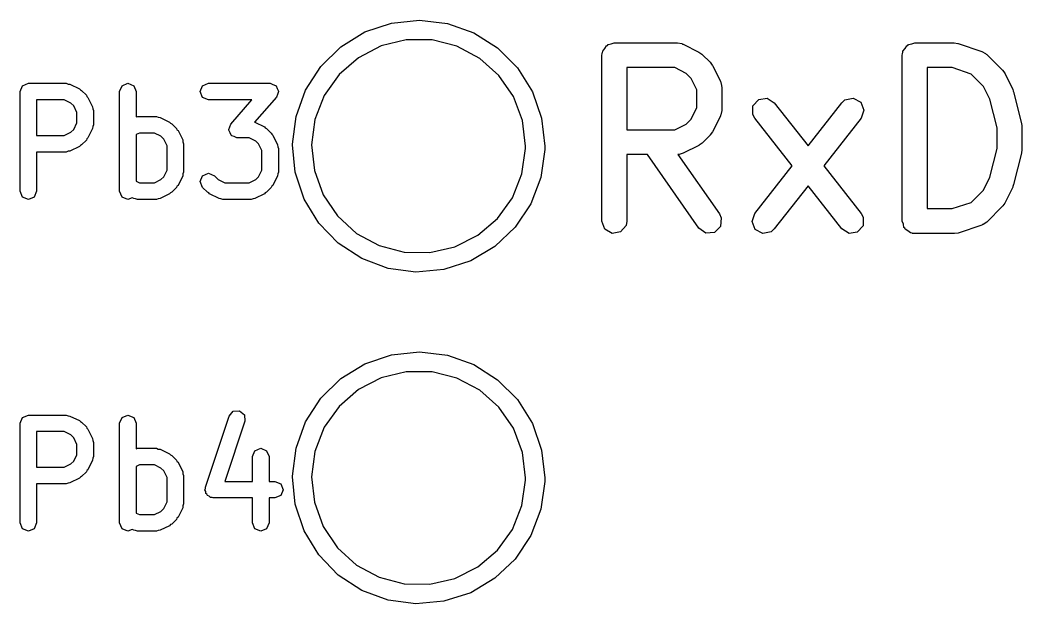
# Model space of a CAD drawing. Extents: x 59.1 to 149.1, y -119.5 to -80.2.
# Drawn here: x 96.6 to 102.64, y -108.76 to -105.24 of the extents above; entities that cross this region are included whole.
import ezdxf

# ---------------------------------------------------------------- set-up
doc = ezdxf.new("R2010")
doc.units = 0
doc.layers.add('BLACK', color=7, linetype='CONTINUOUS')

msp = doc.modelspace()

# ---------------------------------------------------------------- linework, layer by layer
at = {"layer": 'BLACK', "linetype": 'CONTINUOUS'}
for p, q in [((98.6764, -105.312), (98.8368, -105.258)), ((98.8368, -105.258), (99.0053, -105.24)), ((99.0053, -105.24), (99.1735, -105.26)), ((99.1735, -105.26), (99.3332, -105.317)), ((98.5321, -105.401), (98.6764, -105.312)), ((99.3332, -105.317), (99.4762, -105.408)), ((98.9259, -105.36), (98.7753, -105.396)), ((99.0808, -105.36), (98.9259, -105.36)), ((99.231, -105.398), (99.0808, -105.36)), ((100.121, -105.412), (100.131, -105.395)), ((100.131, -105.395), (100.137, -105.393)), ((100.137, -105.393), (100.142, -105.387)), ((100.142, -105.387), (100.161, -105.384)), ((100.161, -105.384), (100.179, -105.377)), ((100.179, -105.377), (100.56, -105.377)), ((100.56, -105.377), (100.586, -105.382)), ((100.586, -105.382), (100.589, -105.385)), ((100.589, -105.385), (100.594, -105.385)), ((100.594, -105.385), (100.689, -105.433)), ((101.931, -105.412), (101.941, -105.395)), ((101.941, -105.395), (101.947, -105.393)), ((101.947, -105.393), (101.951, -105.387)), ((101.951, -105.387), (101.971, -105.384)), ((101.971, -105.384), (101.989, -105.377)), ((101.989, -105.377), (102.227, -105.377)), ((102.227, -105.377), (102.249, -105.381)), ((102.249, -105.381), (102.251, -105.381)), ((102.251, -105.381), (102.394, -105.429)), ((98.411, -105.52), (98.5321, -105.401)), ((98.7753, -105.396), (98.6376, -105.467)), ((99.3679, -105.471), (99.231, -105.398)), ((99.4762, -105.408), (99.5956, -105.528)), ((100.104, -105.452), (100.106, -105.443)), ((100.104, -106.452), (100.104, -105.452)), ((100.105, -105.439), (100.107, -105.436)), ((100.106, -105.443), (100.105, -105.439)), ((100.107, -105.436), (100.109, -105.427)), ((100.109, -105.427), (100.121, -105.412)), ((100.689, -105.433), (100.707, -105.446)), ((100.707, -105.446), (100.709, -105.447)), ((100.709, -105.447), (100.756, -105.495)), ((101.914, -105.452), (101.916, -105.443)), ((101.914, -106.452), (101.914, -105.452)), ((101.915, -105.439), (101.917, -105.436)), ((101.916, -105.443), (101.915, -105.439)), ((101.917, -105.436), (101.918, -105.427)), ((101.918, -105.427), (101.931, -105.412)), ((102.394, -105.429), (102.416, -105.441)), ((102.416, -105.441), (102.419, -105.445)), ((102.419, -105.445), (102.423, -105.447)), ((102.423, -105.447), (102.518, -105.542)), ((98.6376, -105.467), (98.5209, -105.569)), ((99.4836, -105.574), (99.3679, -105.471)), ((100.756, -105.495), (100.769, -105.513)), ((100.769, -105.513), (100.77, -105.514)), ((100.77, -105.514), (100.818, -105.609)), ((98.3193, -105.662), (98.411, -105.52)), ((98.5209, -105.569), (98.4318, -105.695)), ((99.5713, -105.701), (99.4836, -105.574)), ((99.5956, -105.528), (99.6854, -105.672)), ((100.254, -105.527), (100.254, -105.901)), ((100.543, -105.527), (100.254, -105.527)), ((100.611, -105.562), (100.543, -105.527)), ((100.642, -105.592), (100.611, -105.562)), ((102.064, -105.527), (102.064, -106.377)), ((102.215, -105.527), (102.064, -105.527)), ((102.329, -105.566), (102.215, -105.527)), ((102.403, -105.64), (102.329, -105.566)), ((102.518, -105.542), (102.531, -105.561)), ((102.531, -105.561), (102.532, -105.562)), ((102.532, -105.562), (102.58, -105.657)), ((96.5986, -105.671), (96.6132, -105.636)), ((96.6132, -105.636), (96.6486, -105.621)), ((96.6486, -105.621), (96.8771, -105.621)), ((96.8771, -105.621), (96.8879, -105.626)), ((96.8879, -105.626), (96.8995, -105.627)), ((96.8995, -105.627), (96.9566, -105.655)), ((97.1986, -105.671), (97.2132, -105.636)), ((97.2132, -105.636), (97.2486, -105.621)), ((97.2486, -105.621), (97.2839, -105.636)), ((97.2839, -105.636), (97.2986, -105.671)), ((97.6843, -105.671), (97.6989, -105.636)), ((97.6989, -105.636), (97.7343, -105.621)), ((97.7343, -105.621), (98.1057, -105.621)), ((98.1057, -105.621), (98.122, -105.628)), ((98.122, -105.628), (98.1386, -105.634)), ((98.1386, -105.634), (98.1394, -105.635)), ((98.1394, -105.635), (98.1411, -105.636)), ((98.1411, -105.636), (98.1478, -105.652)), ((100.676, -105.661), (100.642, -105.592)), ((100.818, -105.609), (100.825, -105.634)), ((100.825, -105.634), (100.824, -105.639)), ((96.5986, -106.271), (96.5986, -105.671)), ((96.9566, -105.655), (96.962, -105.661)), ((96.962, -105.661), (96.9696, -105.665)), ((96.9696, -105.665), (96.9982, -105.693)), ((96.9982, -105.693), (97.0014, -105.701)), ((97.1986, -106.271), (97.1986, -105.671)), ((97.2986, -105.671), (97.2986, -105.824)), ((97.6989, -105.707), (97.6843, -105.671)), ((98.149, -105.688), (98.1433, -105.704)), ((98.1478, -105.652), (98.1556, -105.668)), ((98.1557, -105.671), (98.149, -105.688)), ((98.1556, -105.668), (98.155, -105.67)), ((98.155, -105.67), (98.1557, -105.671)), ((98.2613, -105.821), (98.3193, -105.662)), ((98.4318, -105.695), (98.3756, -105.84)), ((99.6854, -105.672), (99.7411, -105.832)), ((100.676, -105.768), (100.676, -105.661)), ((100.824, -105.639), (100.826, -105.643)), ((100.826, -105.643), (100.826, -105.786)), ((102.442, -105.717), (102.403, -105.64)), ((102.58, -105.657), (102.583, -105.669)), ((102.583, -105.669), (102.585, -105.672)), ((102.585, -105.672), (102.633, -105.863)), ((96.6986, -105.721), (96.6986, -105.936)), ((96.8653, -105.721), (96.6986, -105.721)), ((96.9047, -105.741), (96.8653, -105.721)), ((96.9218, -105.758), (96.9047, -105.741)), ((97.0014, -105.701), (97.0076, -105.706)), ((97.0076, -105.706), (97.0361, -105.763)), ((97.7343, -105.721), (97.6989, -105.707)), ((97.9955, -105.721), (97.7343, -105.721)), ((97.8681, -105.867), (97.9955, -105.721)), ((98.1433, -105.704), (98.0114, -105.855)), ((99.6261, -105.846), (99.5713, -105.701)), ((101.014, -105.758), (101.049, -105.72)), ((101.049, -105.72), (101.099, -105.712)), ((101.099, -105.712), (101.143, -105.739)), ((101.143, -105.739), (101.346, -105.998)), ((101.346, -105.998), (101.549, -105.739)), ((101.549, -105.739), (101.568, -105.722)), ((101.568, -105.722), (101.619, -105.711)), ((101.619, -105.711), (101.664, -105.736)), ((101.664, -105.736), (101.683, -105.783)), ((102.485, -105.89), (102.442, -105.717)), ((96.9414, -105.798), (96.9218, -105.758)), ((96.9414, -105.86), (96.9414, -105.798)), ((97.0361, -105.763), (97.037, -105.775)), ((97.037, -105.775), (97.0414, -105.786)), ((97.0414, -105.786), (97.0414, -105.871)), ((100.642, -105.837), (100.676, -105.768)), ((100.821, -105.811), (100.818, -105.815)), ((100.818, -105.815), (100.818, -105.819)), ((100.826, -105.786), (100.821, -105.811)), ((101.013, -105.809), (101.014, -105.758)), ((101.025, -105.832), (101.013, -105.809)), ((101.683, -105.783), (101.667, -105.832)), ((96.9218, -105.899), (96.9414, -105.86)), ((97.0414, -105.871), (97.037, -105.882)), ((97.2986, -105.824), (97.3057, -105.821)), ((97.3057, -105.821), (97.42, -105.821)), ((97.42, -105.821), (97.4308, -105.826)), ((97.4308, -105.826), (97.4424, -105.827)), ((97.4424, -105.827), (97.4995, -105.855)), ((97.4995, -105.855), (97.5049, -105.861)), ((97.5049, -105.861), (97.5125, -105.865)), ((97.5125, -105.865), (97.5411, -105.893)), ((97.8624, -105.884), (97.8681, -105.867)), ((98.0114, -105.855), (98.0138, -105.855)), ((98.0138, -105.855), (98.0709, -105.884)), ((98.2401, -105.989), (98.2613, -105.821)), ((98.3756, -105.84), (98.3553, -105.993)), ((99.6447, -106), (99.6261, -105.846)), ((99.7411, -105.832), (99.76, -106)), ((100.543, -105.901), (100.611, -105.867)), ((100.611, -105.867), (100.642, -105.837)), ((100.818, -105.819), (100.77, -105.914)), ((101.251, -106.119), (101.025, -105.832)), ((101.667, -105.832), (101.441, -106.119)), ((102.633, -105.863), (102.634, -105.878)), ((102.634, -105.878), (102.635, -105.881)), ((96.6986, -105.936), (96.8653, -105.936)), ((96.8653, -105.936), (96.9047, -105.916)), ((96.9047, -105.916), (96.9218, -105.899)), ((97.0361, -105.894), (97.0076, -105.951)), ((97.037, -105.882), (97.0361, -105.894)), ((97.3175, -105.921), (97.2986, -105.931)), ((97.2986, -105.931), (97.2986, -106.212)), ((97.4082, -105.921), (97.3175, -105.921)), ((97.4475, -105.941), (97.4082, -105.921)), ((97.5411, -105.893), (97.5442, -105.901)), ((97.5442, -105.901), (97.5504, -105.906)), ((97.5504, -105.906), (97.579, -105.963)), ((97.8557, -105.9), (97.8624, -105.884)), ((97.8564, -105.902), (97.8557, -105.9)), ((97.8558, -105.903), (97.8564, -105.902)), ((97.8636, -105.919), (97.8558, -105.903)), ((97.8704, -105.935), (97.8636, -105.919)), ((97.872, -105.936), (97.8704, -105.935)), ((97.8728, -105.938), (97.872, -105.936)), ((97.8895, -105.943), (97.8728, -105.938)), ((98.0709, -105.884), (98.0763, -105.89)), ((98.0763, -105.89), (98.0839, -105.893)), ((98.0839, -105.893), (98.1125, -105.922)), ((98.1125, -105.922), (98.1156, -105.929)), ((98.1156, -105.929), (98.1219, -105.935)), ((98.1219, -105.935), (98.1504, -105.992)), ((100.254, -105.901), (100.543, -105.901)), ((100.756, -105.934), (100.709, -105.982)), ((100.757, -105.933), (100.756, -105.934)), ((100.77, -105.914), (100.757, -105.933)), ((102.485, -106.015), (102.485, -105.89)), ((102.635, -105.881), (102.635, -106.024)), ((96.962, -105.996), (96.9566, -106.002)), ((96.9696, -105.992), (96.962, -105.996)), ((96.9982, -105.964), (96.9696, -105.992)), ((97.0014, -105.956), (96.9982, -105.964)), ((97.0076, -105.951), (97.0014, -105.956)), ((97.4646, -105.958), (97.4475, -105.941)), ((97.4843, -105.998), (97.4646, -105.958)), ((97.4843, -106.145), (97.4843, -105.998)), ((97.579, -105.963), (97.5798, -105.975)), ((97.5798, -105.975), (97.5843, -105.986)), ((97.5843, -105.986), (97.5843, -106.157)), ((97.9057, -105.95), (97.8895, -105.943)), ((97.9796, -105.95), (97.9057, -105.95)), ((98.019, -105.97), (97.9796, -105.95)), ((98.036, -105.987), (98.019, -105.97)), ((98.0557, -106.026), (98.036, -105.987)), ((98.1504, -105.992), (98.1513, -106.004)), ((98.2405, -105.993), (98.2401, -105.989)), ((98.2566, -106.158), (98.2405, -105.993)), ((98.3553, -105.993), (98.3723, -106.147)), ((100.689, -105.996), (100.594, -106.043)), ((100.69, -105.994), (100.689, -105.996)), ((100.709, -105.982), (100.69, -105.994)), ((96.8771, -106.036), (96.6986, -106.036)), ((96.6986, -106.036), (96.6986, -106.271)), ((96.8879, -106.031), (96.8771, -106.036)), ((96.8995, -106.03), (96.8879, -106.031)), ((96.9566, -106.002), (96.8995, -106.03)), ((98.0557, -106.145), (98.0557, -106.026)), ((98.1513, -106.004), (98.1557, -106.014)), ((98.1557, -106.014), (98.1557, -106.157)), ((99.6227, -106.167), (99.6446, -106.014)), ((99.6446, -106.014), (99.6447, -106)), ((99.7597, -106.021), (99.7361, -106.189)), ((99.76, -106), (99.7597, -106.021)), ((100.378, -106.051), (100.254, -106.051)), ((100.254, -106.051), (100.254, -106.452)), ((100.689, -106.495), (100.378, -106.051)), ((100.564, -106.05), (100.561, -106.051)), ((100.561, -106.051), (100.812, -106.409)), ((100.569, -106.051), (100.564, -106.05)), ((100.594, -106.043), (100.569, -106.051)), ((102.442, -106.188), (102.485, -106.015)), ((102.633, -106.042), (102.585, -106.232)), ((102.635, -106.024), (102.633, -106.039)), ((102.633, -106.039), (102.633, -106.042)), ((101.025, -106.406), (101.251, -106.119)), ((101.441, -106.119), (101.667, -106.406)), ((97.4646, -106.185), (97.4843, -106.145)), ((97.579, -106.18), (97.5504, -106.237)), ((97.5798, -106.168), (97.579, -106.18)), ((97.5843, -106.157), (97.5798, -106.168)), ((97.6843, -106.214), (97.6989, -106.179)), ((97.6989, -106.179), (97.7343, -106.164)), ((97.7343, -106.164), (97.7696, -106.179)), ((97.7696, -106.179), (97.7925, -106.202)), ((98.036, -106.185), (98.0557, -106.145)), ((98.1504, -106.18), (98.1219, -106.237)), ((98.1513, -106.168), (98.1504, -106.18)), ((98.1557, -106.157), (98.1513, -106.168)), ((98.3101, -106.319), (98.2566, -106.158)), ((98.3723, -106.147), (98.4256, -106.293)), ((99.565, -106.311), (99.6227, -106.167)), ((97.2986, -106.212), (97.3175, -106.221)), ((97.3175, -106.221), (97.4082, -106.221)), ((97.4082, -106.221), (97.4475, -106.202)), ((97.4475, -106.202), (97.4646, -106.185)), ((97.5504, -106.237), (97.5442, -106.242)), ((97.6989, -106.25), (97.6843, -106.214)), ((97.7925, -106.202), (97.8318, -106.221)), ((97.8318, -106.221), (97.9796, -106.221)), ((97.9796, -106.221), (98.019, -106.202)), ((98.019, -106.202), (98.036, -106.185)), ((98.1219, -106.237), (98.1156, -106.242)), ((99.7361, -106.189), (99.676, -106.347)), ((101.346, -106.24), (101.143, -106.499)), ((101.549, -106.499), (101.346, -106.24)), ((102.403, -106.265), (102.442, -106.188)), ((102.585, -106.232), (102.58, -106.244)), ((96.6132, -106.307), (96.5986, -106.271)), ((96.6986, -106.271), (96.6839, -106.307)), ((97.2132, -106.307), (97.1986, -106.271)), ((97.4995, -106.288), (97.4424, -106.316)), ((97.5049, -106.281), (97.4995, -106.288)), ((97.5125, -106.278), (97.5049, -106.281)), ((97.5411, -106.25), (97.5125, -106.278)), ((97.5442, -106.242), (97.5411, -106.25)), ((97.7275, -106.278), (97.6989, -106.25)), ((97.7351, -106.281), (97.7275, -106.278)), ((97.7405, -106.288), (97.7351, -106.281)), ((97.7976, -106.316), (97.7405, -106.288)), ((98.0709, -106.288), (98.0138, -106.316)), ((98.0763, -106.281), (98.0709, -106.288)), ((98.0839, -106.278), (98.0763, -106.281)), ((98.1125, -106.25), (98.0839, -106.278)), ((98.1156, -106.242), (98.1125, -106.25)), ((98.4256, -106.293), (98.512, -106.421)), ((102.329, -106.339), (102.403, -106.265)), ((102.58, -106.248), (102.532, -106.343)), ((102.58, -106.244), (102.58, -106.248)), ((96.6486, -106.321), (96.6132, -106.307)), ((96.6839, -106.307), (96.6486, -106.321)), ((97.2486, -106.321), (97.2132, -106.307)), ((97.2734, -106.311), (97.2486, -106.321)), ((97.2834, -106.316), (97.2734, -106.311)), ((97.295, -106.317), (97.2834, -106.316)), ((97.3057, -106.321), (97.295, -106.317)), ((97.42, -106.321), (97.3057, -106.321)), ((97.4308, -106.317), (97.42, -106.321)), ((97.4424, -106.316), (97.4308, -106.317)), ((97.8092, -106.317), (97.7976, -106.316)), ((97.82, -106.321), (97.8092, -106.317)), ((97.9914, -106.321), (97.82, -106.321)), ((98.0022, -106.317), (97.9914, -106.321)), ((98.0138, -106.316), (98.0022, -106.317)), ((98.3979, -106.464), (98.3101, -106.319)), ((99.4746, -106.436), (99.565, -106.311)), ((99.676, -106.347), (99.5822, -106.489)), ((102.215, -106.377), (102.329, -106.339)), ((102.519, -106.361), (102.518, -106.363)), ((102.532, -106.343), (102.519, -106.361)), ((98.512, -106.421), (98.6265, -106.526)), ((100.812, -106.409), (100.823, -106.433)), ((101.009, -106.455), (101.025, -106.406)), ((101.667, -106.406), (101.679, -106.429)), ((102.064, -106.377), (102.215, -106.377)), ((102.518, -106.363), (102.423, -106.458)), ((98.5156, -106.586), (98.3979, -106.464)), ((99.3568, -106.537), (99.4746, -106.436)), ((100.122, -106.501), (100.104, -106.452)), ((100.25, -106.478), (100.217, -106.517)), ((100.254, -106.452), (100.25, -106.478)), ((100.823, -106.433), (100.819, -106.484)), ((101.028, -106.502), (101.009, -106.455)), ((101.678, -106.48), (101.643, -106.519)), ((101.679, -106.429), (101.678, -106.48)), ((101.921, -106.471), (101.914, -106.452)), ((101.924, -106.49), (101.921, -106.471)), ((102.394, -106.476), (102.251, -106.524)), ((102.397, -106.473), (102.394, -106.476)), ((102.402, -106.473), (102.397, -106.473)), ((102.423, -106.458), (102.402, -106.473)), ((98.6265, -106.526), (98.7627, -106.599)), ((99.2184, -106.607), (99.3568, -106.537)), ((99.5822, -106.489), (99.4595, -106.605)), ((100.166, -106.526), (100.122, -106.501)), ((100.217, -106.517), (100.166, -106.526)), ((100.731, -106.525), (100.689, -106.495)), ((100.782, -106.52), (100.731, -106.525)), ((100.819, -106.484), (100.782, -106.52)), ((101.073, -106.527), (101.028, -106.502)), ((101.124, -106.516), (101.073, -106.527)), ((101.143, -106.499), (101.124, -106.516)), ((101.593, -106.526), (101.549, -106.499)), ((101.643, -106.519), (101.593, -106.526)), ((101.929, -106.494), (101.924, -106.49)), ((101.931, -106.501), (101.929, -106.494)), ((101.948, -106.51), (101.931, -106.501)), ((101.963, -106.523), (101.948, -106.51)), ((101.973, -106.525), (101.963, -106.523)), ((101.976, -106.526), (101.973, -106.525)), ((101.979, -106.526), (101.976, -106.526)), ((101.989, -106.527), (101.979, -106.526)), ((102.227, -106.527), (101.989, -106.527)), ((102.228, -106.527), (102.227, -106.527)), ((102.251, -106.524), (102.228, -106.527)), ((98.6573, -106.678), (98.5156, -106.586)), ((98.7627, -106.599), (98.9125, -106.639)), ((98.9125, -106.639), (99.0674, -106.641)), ((99.0674, -106.641), (99.2184, -106.607)), ((99.4595, -106.605), (99.314, -106.692)), ((98.8161, -106.737), (98.6573, -106.678)), ((99.314, -106.692), (99.1528, -106.744)), ((98.9841, -106.76), (98.8161, -106.737)), ((99.1528, -106.744), (98.9841, -106.76)), ((98.6764, -107.312), (98.8368, -107.258)), ((98.8368, -107.258), (99.0053, -107.24)), ((99.0053, -107.24), (99.1735, -107.26)), ((99.1735, -107.26), (99.3332, -107.317)), ((98.5321, -107.401), (98.6764, -107.312)), ((99.3332, -107.317), (99.4762, -107.408)), ((98.9259, -107.36), (98.7753, -107.396)), ((99.0808, -107.36), (98.9259, -107.36)), ((99.231, -107.398), (99.0808, -107.36)), ((98.411, -107.52), (98.5321, -107.401)), ((98.7753, -107.396), (98.6376, -107.467)), ((99.3679, -107.471), (99.231, -107.398)), ((99.4762, -107.408), (99.5956, -107.528)), ((98.6376, -107.467), (98.5209, -107.569)), ((99.4836, -107.574), (99.3679, -107.471)), ((98.3193, -107.662), (98.411, -107.52)), ((99.5956, -107.528), (99.6854, -107.672)), ((96.6132, -107.636), (96.6486, -107.621)), ((96.6486, -107.621), (96.8771, -107.621)), ((96.8771, -107.621), (96.8879, -107.626)), ((96.8879, -107.626), (96.8995, -107.627)), ((96.8995, -107.627), (96.9566, -107.655)), ((97.2132, -107.636), (97.2486, -107.621)), ((97.2486, -107.621), (97.2839, -107.636)), ((97.7154, -108.056), (97.8583, -107.627)), ((97.8583, -107.627), (97.8834, -107.598)), ((97.8834, -107.598), (97.9215, -107.595)), ((97.9215, -107.595), (97.9504, -107.62)), ((97.9504, -107.62), (97.9531, -107.659)), ((98.5209, -107.569), (98.4318, -107.695)), ((99.5713, -107.701), (99.4836, -107.574)), ((96.5986, -107.671), (96.6132, -107.636)), ((96.5986, -108.271), (96.5986, -107.671)), ((96.9566, -107.655), (96.962, -107.661)), ((96.962, -107.661), (96.9696, -107.665)), ((96.9696, -107.665), (96.9982, -107.693)), ((97.1986, -107.671), (97.2132, -107.636)), ((97.1986, -108.271), (97.1986, -107.671)), ((97.2839, -107.636), (97.2986, -107.671)), ((97.2986, -107.671), (97.2986, -107.824)), ((97.9531, -107.659), (97.8322, -108.021)), ((98.2613, -107.821), (98.3193, -107.662)), ((99.6854, -107.672), (99.7411, -107.832)), ((96.6986, -107.721), (96.6986, -107.936)), ((96.8653, -107.721), (96.6986, -107.721)), ((96.9047, -107.741), (96.8653, -107.721)), ((96.9218, -107.758), (96.9047, -107.741)), ((96.9982, -107.693), (97.0014, -107.701)), ((97.0014, -107.701), (97.0076, -107.706)), ((97.0076, -107.706), (97.0361, -107.763)), ((98.4318, -107.695), (98.3756, -107.84)), ((99.6261, -107.846), (99.5713, -107.701)), ((96.9414, -107.798), (96.9218, -107.758)), ((96.9414, -107.86), (96.9414, -107.798)), ((97.0361, -107.763), (97.037, -107.775)), ((97.037, -107.775), (97.0414, -107.786)), ((97.0414, -107.786), (97.0414, -107.871)), ((96.9218, -107.899), (96.9414, -107.86)), ((97.2986, -107.824), (97.3057, -107.821)), ((97.3057, -107.821), (97.42, -107.821)), ((97.42, -107.821), (97.4308, -107.826)), ((97.4308, -107.826), (97.4424, -107.827)), ((97.4424, -107.827), (97.4995, -107.855)), ((97.4995, -107.855), (97.5049, -107.861)), ((97.5049, -107.861), (97.5125, -107.865)), ((97.5125, -107.865), (97.5411, -107.893)), ((97.9986, -107.871), (98.0132, -107.836)), ((98.0132, -107.836), (98.0486, -107.821)), ((98.0486, -107.821), (98.0839, -107.836)), ((98.0839, -107.836), (98.0986, -107.871)), ((98.2401, -107.989), (98.2613, -107.821)), ((98.3756, -107.84), (98.3553, -107.993)), ((99.6447, -108), (99.6261, -107.846)), ((99.7411, -107.832), (99.76, -108)), ((96.8653, -107.936), (96.9047, -107.916)), ((96.9047, -107.916), (96.9218, -107.899)), ((97.0361, -107.894), (97.0076, -107.951)), ((97.037, -107.882), (97.0361, -107.894)), ((97.0414, -107.871), (97.037, -107.882)), ((97.3175, -107.921), (97.2986, -107.931)), ((97.4082, -107.921), (97.3175, -107.921)), ((97.4475, -107.941), (97.4082, -107.921)), ((97.5411, -107.893), (97.5442, -107.901)), ((97.5442, -107.901), (97.5504, -107.906)), ((97.5504, -107.906), (97.579, -107.963)), ((97.9986, -108.021), (97.9986, -107.871)), ((98.0986, -107.871), (98.0986, -108.021)), ((96.6986, -107.936), (96.8653, -107.936)), ((96.9982, -107.964), (96.9696, -107.992)), ((97.0014, -107.956), (96.9982, -107.964)), ((97.0076, -107.951), (97.0014, -107.956)), ((97.2986, -107.931), (97.2986, -108.212)), ((97.4646, -107.958), (97.4475, -107.941)), ((97.4843, -107.998), (97.4646, -107.958)), ((97.579, -107.963), (97.5798, -107.975)), ((97.5798, -107.975), (97.5843, -107.986)), ((97.5843, -107.986), (97.5843, -108.157)), ((98.2405, -107.993), (98.2401, -107.989)), ((96.8771, -108.036), (96.6986, -108.036)), ((96.6986, -108.036), (96.6986, -108.271)), ((96.8879, -108.031), (96.8771, -108.036)), ((96.8995, -108.03), (96.8879, -108.031)), ((96.9566, -108.002), (96.8995, -108.03)), ((96.962, -107.996), (96.9566, -108.002)), ((96.9696, -107.992), (96.962, -107.996)), ((97.4843, -108.145), (97.4843, -107.998)), ((97.8322, -108.021), (97.9986, -108.021)), ((98.0986, -108.021), (98.1343, -108.021)), ((98.1343, -108.021), (98.1696, -108.036)), ((98.1696, -108.036), (98.1843, -108.071)), ((98.2566, -108.158), (98.2405, -107.993)), ((98.3553, -107.993), (98.3723, -108.147)), ((99.6227, -108.167), (99.6446, -108.014)), ((99.6446, -108.014), (99.6447, -108)), ((99.7597, -108.021), (99.7361, -108.189)), ((99.76, -108), (99.7597, -108.021)), ((97.7129, -108.071), (97.716, -108.064)), ((97.7173, -108.082), (97.7129, -108.071)), ((97.716, -108.064), (97.7154, -108.056)), ((97.7181, -108.094), (97.7173, -108.082)), ((97.7244, -108.099), (97.7181, -108.094)), ((97.7275, -108.107), (97.7244, -108.099)), ((97.7383, -108.111), (97.7275, -108.107)), ((97.747, -108.119), (97.7383, -108.111)), ((98.1696, -108.107), (98.1343, -108.121)), ((98.1843, -108.071), (98.1696, -108.107)), ((97.4646, -108.185), (97.4843, -108.145)), ((97.5798, -108.168), (97.579, -108.18)), ((97.5843, -108.157), (97.5798, -108.168)), ((97.7553, -108.118), (97.747, -108.119)), ((97.7629, -108.121), (97.7553, -108.118)), ((97.9986, -108.121), (97.7629, -108.121)), ((97.9986, -108.271), (97.9986, -108.121)), ((98.1343, -108.121), (98.0986, -108.121)), ((98.0986, -108.121), (98.0986, -108.271)), ((98.3101, -108.319), (98.2566, -108.158)), ((98.3723, -108.147), (98.4256, -108.293)), ((99.565, -108.311), (99.6227, -108.167)), ((97.2986, -108.212), (97.3175, -108.221)), ((97.3175, -108.221), (97.4082, -108.221)), ((97.4082, -108.221), (97.4475, -108.202)), ((97.4475, -108.202), (97.4646, -108.185)), ((97.579, -108.18), (97.5504, -108.237)), ((99.7361, -108.189), (99.676, -108.347)), ((96.6132, -108.307), (96.5986, -108.271)), ((96.6986, -108.271), (96.6839, -108.307)), ((97.2132, -108.307), (97.1986, -108.271)), ((97.4995, -108.288), (97.4424, -108.316)), ((97.5049, -108.281), (97.4995, -108.288)), ((97.5125, -108.278), (97.5049, -108.281)), ((97.5411, -108.25), (97.5125, -108.278)), ((97.5442, -108.242), (97.5411, -108.25)), ((97.5504, -108.237), (97.5442, -108.242)), ((98.0132, -108.307), (97.9986, -108.271)), ((98.0986, -108.271), (98.0839, -108.307)), ((98.4256, -108.293), (98.512, -108.421)), ((96.6486, -108.321), (96.6132, -108.307)), ((96.6839, -108.307), (96.6486, -108.321)), ((97.2486, -108.321), (97.2132, -108.307)), ((97.2734, -108.311), (97.2486, -108.321)), ((97.2834, -108.316), (97.2734, -108.311)), ((97.295, -108.317), (97.2834, -108.316)), ((97.3057, -108.321), (97.295, -108.317)), ((97.42, -108.321), (97.3057, -108.321)), ((97.4308, -108.317), (97.42, -108.321)), ((97.4424, -108.316), (97.4308, -108.317)), ((98.0486, -108.321), (98.0132, -108.307)), ((98.0839, -108.307), (98.0486, -108.321)), ((98.3979, -108.464), (98.3101, -108.319)), ((99.4746, -108.436), (99.565, -108.311)), ((99.676, -108.347), (99.5822, -108.489)), ((98.5156, -108.586), (98.3979, -108.464)), ((98.512, -108.421), (98.6265, -108.526)), ((99.3568, -108.537), (99.4746, -108.436)), ((98.6265, -108.526), (98.7627, -108.599)), ((99.5822, -108.489), (99.4595, -108.605)), ((98.6573, -108.678), (98.5156, -108.586)), ((99.2184, -108.607), (99.3568, -108.537)), ((98.7627, -108.599), (98.9125, -108.639)), ((98.9125, -108.639), (99.0674, -108.641)), ((99.0674, -108.641), (99.2184, -108.607)), ((99.4595, -108.605), (99.314, -108.692)), ((98.8161, -108.737), (98.6573, -108.678)), ((99.314, -108.692), (99.1528, -108.744)), ((98.9841, -108.76), (98.8161, -108.737)), ((99.1528, -108.744), (98.9841, -108.76))]:
    msp.add_line(p, q, dxfattribs=at)

doc.saveas('drawing.dxf')
